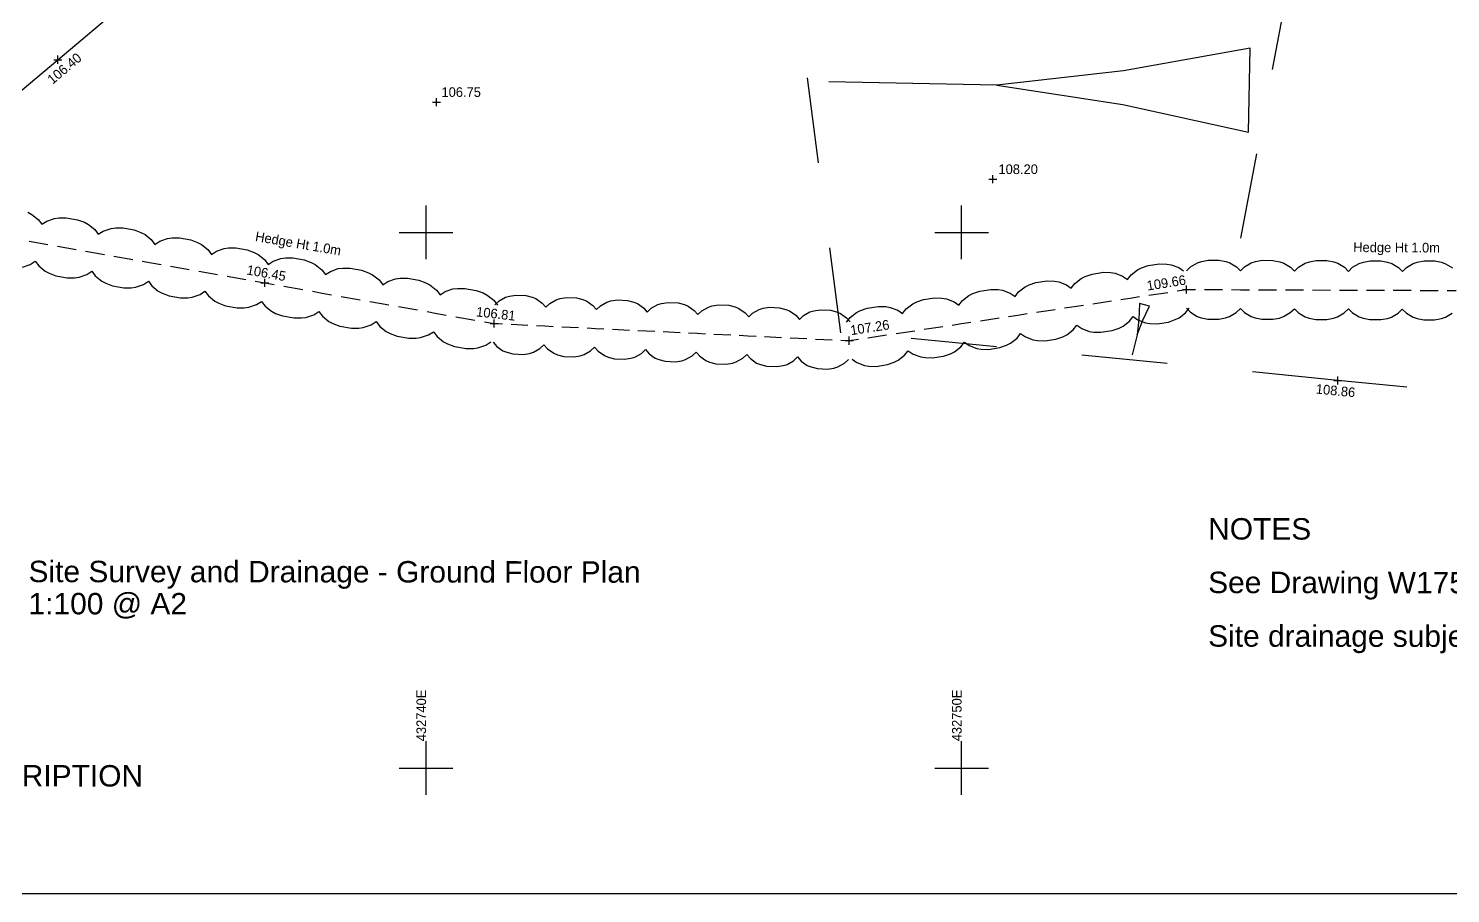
# Model space of a CAD drawing. Header units: millimetres. Extents: x -41320 to 158831, y -39180 to 41963.
# Drawn here: x -26053 to 502, y -21022 to -4874 of the extents above; entities that cross this region are included whole.
import ezdxf

# ---------------------------------------------------------------- set-up
doc = ezdxf.new("R2010")
doc.units = ezdxf.units.MM
doc.linetypes.add('DASHDOT', pattern=[16, 12, -4])
doc.linetypes.add('DASHED', pattern=[16, 8, -8])
for name, color, linetype, true_color in [('NEW_GF_1', 7, 'Continuous', 0xffffff), ('SV___GRID', 7, 'Continuous', 0xffffff), ('SV_LAND_FORM_LEVELS', 7, 'Continuous', 0xffffff), ('SV_LAND_FORMS', 7, 'Continuous', 0xffffff), ('SV_LEVELS_(SPOT)', 7, 'Continuous', 0xffffff), ('SV_MISC_TEXT', 7, 'Continuous', 0xffffff), ('SV_VEGETATION', 7, 'Continuous', 0xffffff), ('SV_VEGETATION_LEVELS', 7, 'Continuous', 0xffffff), ('TITLE_BLOCK', 7, 'Continuous', 0xffffff)]:
    doc.layers.add(name, color=color, linetype=linetype, true_color=true_color)
doc.styles.add('ARIAL', font='ARIAL.TTF', dxfattribs={"height": 0.2})

# ---------------------------------------------------------------- blocks, each defined once
blk = doc.blocks.new('PT_PLUS00061')
at = {"layer": 'SV_VEGETATION_LEVELS', "color": 1, "linetype": 'Continuous', "ltscale": 200}
for p, q in [((0, 75), (150, 75)), ((75, 0), (75, 150))]:
    blk.add_line(p, q, dxfattribs=at)
at = {"layer": 'SV_VEGETATION_LEVELS'}
blk.add_attdef('PAT_NAME', (0, 0), '', height=1, dxfattribs=at)
blk = doc.blocks.new('PT_PLUS00070')
at = {"layer": 'SV_VEGETATION_LEVELS', "color": 1, "linetype": 'Continuous', "ltscale": 200}
for p, q in [((0, 75), (150, 75)), ((75, 0), (75, 150))]:
    blk.add_line(p, q, dxfattribs=at)
at = {"layer": 'SV_VEGETATION_LEVELS'}
blk.add_attdef('PAT_NAME', (0, 0), '', height=1, dxfattribs=at)
blk = doc.blocks.new('PT_PLUS00071')
at = {"layer": 'SV_VEGETATION_LEVELS', "color": 1, "linetype": 'Continuous', "ltscale": 200}
for p, q in [((0, 75), (150, 75)), ((75, 0), (75, 150))]:
    blk.add_line(p, q, dxfattribs=at)
at = {"layer": 'SV_VEGETATION_LEVELS'}
blk.add_attdef('PAT_NAME', (0, 0), '', height=1, dxfattribs=at)
blk = doc.blocks.new('PT_PLUS00073')
at = {"layer": 'SV_VEGETATION_LEVELS', "color": 1, "linetype": 'Continuous', "ltscale": 200}
for p, q in [((0, 75), (150, 75)), ((75, 0), (75, 150))]:
    blk.add_line(p, q, dxfattribs=at)
at = {"layer": 'SV_VEGETATION_LEVELS'}
blk.add_attdef('PAT_NAME', (0, 0), '', height=1, dxfattribs=at)
blk = doc.blocks.new('PT_PLUS00079')
at = {"layer": 'SV_LAND_FORM_LEVELS', "color": 1, "linetype": 'Continuous', "ltscale": 200}
for p, q in [((0, 75), (150, 75)), ((75, 0), (75, 150))]:
    blk.add_line(p, q, dxfattribs=at)
at = {"layer": 'SV_LAND_FORM_LEVELS'}
blk.add_attdef('PAT_NAME', (0, 0), '', height=1, dxfattribs=at)
blk = doc.blocks.new('PT_PLUS00126')
at = {"layer": 'SV_LEVELS_(SPOT)', "color": 1, "linetype": 'Continuous', "ltscale": 200}
for p, q in [((0, 75), (150, 75)), ((75, 0), (75, 150))]:
    blk.add_line(p, q, dxfattribs=at)
at = {"layer": 'SV_LEVELS_(SPOT)'}
blk.add_attdef('PAT_NAME', (0, 0), '', height=1, dxfattribs=at)
blk = doc.blocks.new('PT_PLUS00144')
at = {"layer": 'SV_LEVELS_(SPOT)', "color": 1, "linetype": 'Continuous', "ltscale": 200}
for p, q in [((0, 75), (150, 75)), ((75, 0), (75, 150))]:
    blk.add_line(p, q, dxfattribs=at)
at = {"layer": 'SV_LEVELS_(SPOT)'}
blk.add_attdef('PAT_NAME', (0, 0), '', height=1, dxfattribs=at)
blk = doc.blocks.new('PT_PLUS00151')
at = {"layer": 'SV_LAND_FORM_LEVELS', "color": 1, "linetype": 'Continuous', "ltscale": 200}
for p, q in [((0, 75), (150, 75)), ((75, 0), (75, 150))]:
    blk.add_line(p, q, dxfattribs=at)
at = {"layer": 'SV_LAND_FORM_LEVELS'}
blk.add_attdef('PAT_NAME', (0, 0), '', height=1, dxfattribs=at)
blk = doc.blocks.new('GLOBALTADPOLE00178')
at = {"layer": 'SV_MISC_TEXT', "color": 1, "linetype": 'Continuous', "ltscale": 200}
for p, q in [((7866, 1570), (5501, 1146)), ((7835, 0), (7866, 1570)), ((5501, 1146), (3140, 878)), ((3140, 878), (0, 940)), ((3140, 878), (5489, 518)), ((5489, 518), (7835, 0))]:
    blk.add_line(p, q, dxfattribs=at)
at = {"layer": 'SV_MISC_TEXT'}
blk.add_attdef('PAT_NAME', (0, 0), '', height=1, dxfattribs=at)
blk = doc.blocks.new('GLOBALTADPOLE00180')
at = {"layer": 'SV_MISC_TEXT', "color": 1, "linetype": 'Continuous', "ltscale": 200}
for p, q in [((134, 953), (121, 660)), ((320, 908), (134, 953)), ((196, 642), (320, 908)), ((121, 660), (91, 372)), ((91, 372), (196, 642)), ((91, 372), (0, 0))]:
    blk.add_line(p, q, dxfattribs=at)
at = {"layer": 'SV_MISC_TEXT'}
blk.add_attdef('PAT_NAME', (0, 0), '', height=1, dxfattribs=at)
blk = doc.blocks.new('F25A318B')
at = {"layer": 'NEW_GF_1', "color": 1, "linetype": 'Continuous', "ltscale": 200}
blk.add_line((0, 0), (48375, 0), dxfattribs=at)
at = {"layer": 'NEW_GF_1', "color": 15, "linetype": 'DASHDOT', "ltscale": 200, "style": 'ARIAL'}
for s, p in [('NOTES', (25705, 6608)), ('Site Survey and Drainage - Ground Floor Plan', (3679, 5812)), ('See Drawing W175-26 for internal layout of Ground Floor', (25705, 5608)), ('1:100 @ A2', (3679, 5212)), ('Site drainage subject to survey', (25705, 4608))]:
    blk.add_text(s, height=400, rotation=359.9494, dxfattribs=at).set_placement(p)
at = {"layer": 'NEW_GF_1'}
blk.add_attdef('Sfb', (0, 0), '', height=1, dxfattribs=at)
blk = doc.blocks.new('088948EA')
at = {"layer": 'TITLE_BLOCK', "color": 15, "linetype": 'Continuous', "ltscale": 200, "style": 'ARIAL'}
blk.add_text('DESCRIPTION', height=400, rotation=359.9494, dxfattribs=at).set_placement((2000, 2000))
at = {"layer": 'TITLE_BLOCK'}
blk.add_attdef('Sfb', (0, 0), '', height=1, dxfattribs=at)

msp = doc.modelspace()

# ---------------------------------------------------------------- linework, layer by layer
at = {"layer": 'SV___GRID', "color": 1, "linetype": 'Continuous', "ltscale": 200}
for p, q in [((-18628, -9180), (-18628, -8180)), ((-8628, -9180), (-8628, -8180)), ((-19128, -8680), (-18128, -8680)), ((-9128, -8680), (-8128, -8680)), ((-18628, -19180), (-18628, -18180)), ((-8628, -19180), (-8628, -18180)), ((-19128, -18680), (-18128, -18680)), ((-9128, -18680), (-8128, -18680))]:
    msp.add_line(p, q, dxfattribs=at)
at = {"layer": 'SV_LAND_FORMS', "color": 1, "linetype": 'DASHED', "ltscale": 200}
for p, q in [((-25502, -5457), (-20949, -1621)), ((-10885, -10556), (-11876, -2945)), ((-2534, -4069), (-3584, -9663)), ((-28770, -8210), (-25502, -5457)), ((-1606, -11443), (-9704, -10648)), ((6057, -12196), (-1606, -11443))]:
    msp.add_line(p, q, dxfattribs=at)
at = {"layer": 'SV_VEGETATION', "color": 1, "linetype": 'Continuous', "ltscale": 200}
for p, q in [((-26064, -8306), (-25989, -8345)), ((-25989, -8345), (-25870, -8442)), ((-25870, -8442), (-25804, -8530)), ((-25804, -8530), (-25712, -8470)), ((-25712, -8470), (-25566, -8420)), ((-25566, -8420), (-25483, -8409)), ((-25483, -8409), (-25346, -8408)), ((-25346, -8408), (-25135, -8445)), ((-25135, -8445), (-25008, -8493)), ((-25008, -8493), (-24933, -8532)), ((-24933, -8532), (-24814, -8629)), ((-24814, -8629), (-24748, -8717)), ((-24748, -8717), (-24655, -8657)), ((-24655, -8657), (-24510, -8607)), ((-24510, -8607), (-24427, -8596)), ((-24427, -8596), (-24290, -8595)), ((-24290, -8595), (-24079, -8632)), ((-24079, -8632), (-23951, -8680)), ((-23951, -8680), (-23876, -8719)), ((-23876, -8719), (-23758, -8816)), ((-26041, -8843), (-25865, -8875)), ((-25865, -8875), (-25690, -8906)), ((-25513, -8937), (-25161, -8999)), ((-23758, -8816), (-23691, -8904)), ((-23691, -8904), (-23599, -8844)), ((-23599, -8844), (-23454, -8794)), ((-23454, -8794), (-23370, -8783)), ((-23370, -8783), (-23234, -8782)), ((-23234, -8782), (-23023, -8819)), ((-23023, -8819), (-22895, -8867)), ((-22895, -8867), (-22820, -8906)), ((-22820, -8906), (-22701, -9003)), ((-22701, -9003), (-22635, -9091)), ((-22543, -9031), (-22398, -8981)), ((-22398, -8981), (-22314, -8970)), ((-22314, -8970), (-22178, -8969)), ((-22178, -8969), (-21966, -9007)), ((-21966, -9007), (-21839, -9055)), ((-26163, -9330), (-26018, -9279)), ((-26018, -9279), (-25926, -9219)), ((-25926, -9219), (-25860, -9307)), ((-24985, -9031), (-24809, -9062)), ((-24809, -9062), (-24633, -9093)), ((-24457, -9124), (-24105, -9186)), ((-23929, -9218), (-23752, -9249)), ((-23752, -9249), (-23577, -9280)), ((-22635, -9091), (-22543, -9031)), ((-21839, -9055), (-21764, -9093)), ((-21764, -9093), (-21645, -9190)), ((-21645, -9190), (-21579, -9278)), ((-21579, -9278), (-21486, -9219)), ((-21486, -9219), (-21339, -9169)), ((-21339, -9169), (-21254, -9158)), ((-21254, -9158), (-21116, -9157)), ((-21116, -9157), (-20902, -9195)), ((-20902, -9195), (-20772, -9243)), ((-20772, -9243), (-20696, -9282)), ((-20696, -9282), (-20576, -9380)), ((-5142, -9299), (-4932, -9267)), ((-4932, -9267), (-4797, -9272)), ((-4797, -9272), (-4715, -9285)), ((-4715, -9285), (-4572, -9339)), ((-4353, -9323), (-4226, -9248)), ((-4226, -9248), (-4151, -9223)), ((-4151, -9223), (-4025, -9199)), ((-4025, -9199), (-3823, -9200)), ((-3823, -9200), (-3697, -9225)), ((-3697, -9225), (-3622, -9250)), ((-3622, -9250), (-3496, -9326)), ((-3345, -9326), (-3219, -9252)), ((-3219, -9252), (-3143, -9227)), ((-3143, -9227), (-3017, -9202)), ((-3017, -9202), (-2815, -9203)), ((-2815, -9203), (-2689, -9229)), ((-2689, -9229), (-2614, -9254)), ((-2614, -9254), (-2488, -9329)), ((-2337, -9330), (-2211, -9255)), ((-2211, -9255), (-2135, -9231)), ((-2135, -9231), (-2009, -9206)), ((-2009, -9206), (-1807, -9207)), ((-1807, -9207), (-1681, -9232)), ((-1681, -9232), (-1606, -9257)), ((-1606, -9257), (-1480, -9333)), ((-1329, -9333), (-1203, -9259)), ((-1203, -9259), (-1127, -9234)), ((-1127, -9234), (-1001, -9210)), ((-1001, -9210), (-800, -9210)), ((-800, -9210), (-674, -9236)), ((-674, -9236), (-598, -9261)), ((-598, -9261), (-472, -9336)), ((-321, -9337), (-195, -9262)), ((-195, -9262), (-119, -9238)), ((-119, -9238), (7, -9213)), ((7, -9213), (208, -9214)), ((208, -9214), (334, -9239)), ((334, -9239), (410, -9265)), ((410, -9265), (535, -9340)), ((-25860, -9307), (-25741, -9404)), ((-25741, -9404), (-25666, -9443)), ((-25666, -9443), (-25538, -9491)), ((-25538, -9491), (-25327, -9529)), ((-25327, -9529), (-25191, -9527)), ((-25191, -9527), (-25107, -9517)), ((-25107, -9517), (-24962, -9466)), ((-24962, -9466), (-24870, -9406)), ((-24870, -9406), (-24804, -9494)), ((-24804, -9494), (-24685, -9592)), ((-23401, -9311), (-23049, -9373)), ((-22873, -9405), (-22696, -9436)), ((-22696, -9436), (-22521, -9467)), ((-22344, -9498), (-21993, -9560)), ((-20576, -9380), (-20508, -9468)), ((-20508, -9468), (-20415, -9408)), ((-20415, -9408), (-20268, -9358)), ((-20268, -9358), (-20183, -9348)), ((-20183, -9348), (-20045, -9347)), ((-20045, -9347), (-19831, -9385)), ((-19831, -9385), (-19702, -9433)), ((-19702, -9433), (-19626, -9472)), ((-19626, -9472), (-19505, -9569)), ((-19344, -9598), (-19198, -9548)), ((-19198, -9548), (-19113, -9537)), ((-19113, -9537), (-18975, -9536)), ((-18975, -9536), (-18761, -9574)), ((-6514, -9633), (-6394, -9539)), ((-6394, -9539), (-6319, -9503)), ((-6319, -9503), (-6191, -9458)), ((-6191, -9458), (-5981, -9426)), ((-5981, -9426), (-5846, -9431)), ((-5846, -9431), (-5764, -9444)), ((-5764, -9444), (-5622, -9498)), ((-5622, -9498), (-5532, -9560)), ((-5532, -9560), (-5464, -9474)), ((-5464, -9474), (-5344, -9380)), ((-5344, -9380), (-5269, -9344)), ((-5269, -9344), (-5142, -9299)), ((-4572, -9339), (-4482, -9401)), ((-4428, -9397), (-4353, -9323)), ((-3496, -9326), (-3421, -9401)), ((-3421, -9401), (-3345, -9326)), ((-2488, -9329), (-2413, -9405)), ((-2413, -9405), (-2337, -9330)), ((-1480, -9333), (-1405, -9408)), ((-1405, -9408), (-1329, -9333)), ((-472, -9336), (-397, -9412)), ((-397, -9412), (-321, -9337)), ((-24685, -9592), (-24610, -9630)), ((-24610, -9630), (-24482, -9678)), ((-24482, -9678), (-24271, -9716)), ((-24271, -9716), (-24134, -9714)), ((-24134, -9714), (-24051, -9704)), ((-24051, -9704), (-23906, -9653)), ((-23906, -9653), (-23813, -9593)), ((-23813, -9593), (-23747, -9681)), ((-23747, -9681), (-23628, -9779)), ((-23628, -9779), (-23553, -9817)), ((-23553, -9817), (-23426, -9865)), ((-22849, -9840), (-22757, -9781)), ((-22757, -9781), (-22691, -9868)), ((-21816, -9592), (-21640, -9623)), ((-21640, -9623), (-21462, -9654)), ((-21283, -9686), (-20927, -9749)), ((-20748, -9781), (-20569, -9813)), ((-20569, -9813), (-20392, -9844)), ((-19505, -9569), (-19438, -9657)), ((-19438, -9657), (-19344, -9598)), ((-18761, -9574), (-18631, -9623)), ((-18631, -9623), (-18555, -9661)), ((-18555, -9661), (-18435, -9759)), ((-18435, -9759), (-18367, -9847)), ((-18367, -9847), (-18274, -9787)), ((-18274, -9787), (-18127, -9737)), ((-18127, -9737), (-18042, -9727)), ((-18042, -9727), (-17904, -9726)), ((-17904, -9726), (-17690, -9764)), ((-17690, -9764), (-17561, -9812)), ((-17561, -9812), (-17485, -9851)), ((-8493, -9857), (-8418, -9821)), ((-8418, -9821), (-8290, -9776)), ((-8290, -9776), (-8080, -9744)), ((-8080, -9744), (-7945, -9749)), ((-7945, -9749), (-7863, -9762)), ((-7863, -9762), (-7721, -9816)), ((-7721, -9816), (-7631, -9878)), ((-7631, -9878), (-7563, -9792)), ((-7563, -9792), (-7443, -9698)), ((-7443, -9698), (-7368, -9662)), ((-7368, -9662), (-7241, -9617)), ((-7241, -9617), (-7031, -9585)), ((-7031, -9585), (-6896, -9590)), ((-6896, -9590), (-6813, -9603)), ((-6813, -9603), (-6671, -9657)), ((-6671, -9657), (-6581, -9719)), ((-6581, -9719), (-6514, -9633)), ((-5130, -9853), (-4780, -9801)), ((-4605, -9774), (-4430, -9747)), ((-4430, -9747), (-4262, -9748)), ((-4094, -9749), (-3758, -9750)), ((-3590, -9750), (-3422, -9751)), ((-3422, -9751), (-3255, -9752)), ((-3086, -9752), (-2751, -9753)), ((-2582, -9754), (-2414, -9755)), ((-2414, -9755), (-2247, -9755)), ((-2078, -9756), (-1743, -9757)), ((-1575, -9758), (-1406, -9758)), ((-1406, -9758), (-1239, -9759)), ((-1071, -9759), (-735, -9761)), ((-567, -9761), (-398, -9762)), ((-398, -9762), (-231, -9762)), ((-63, -9763), (273, -9764)), ((441, -9765), (609, -9765)), ((-23426, -9865), (-23215, -9903)), ((-23215, -9903), (-23078, -9901)), ((-23078, -9901), (-22995, -9891)), ((-22995, -9891), (-22849, -9840)), ((-22691, -9868), (-22572, -9966)), ((-22572, -9966), (-22497, -10004)), ((-22497, -10004), (-22370, -10052)), ((-22370, -10052), (-22158, -10090)), ((-22158, -10090), (-22022, -10088)), ((-22022, -10088), (-21938, -10078)), ((-21938, -10078), (-21793, -10027)), ((-21793, -10027), (-21701, -9968)), ((-21701, -9968), (-21634, -10056)), ((-21634, -10056), (-21513, -10153)), ((-20213, -9876), (-19856, -9939)), ((-19678, -9970), (-19499, -10002)), ((-19499, -10002), (-19321, -10034)), ((-19142, -10065), (-18786, -10128)), ((-17485, -9851), (-17364, -9949)), ((-17364, -9949), (-17297, -10037)), ((-17341, -10032), (-17266, -9960)), ((-17266, -9960), (-17144, -9891)), ((-17144, -9891), (-17072, -9870)), ((-17072, -9870), (-16952, -9850)), ((-16952, -9850), (-16763, -9859)), ((-16763, -9859), (-16646, -9890)), ((-16646, -9890), (-16576, -9918)), ((-16576, -9918), (-16461, -9999)), ((-16461, -9999), (-16394, -10077)), ((-16394, -10077), (-16319, -10006)), ((-16319, -10006), (-16197, -9937)), ((-16197, -9937), (-16125, -9915)), ((-16125, -9915), (-16005, -9896)), ((-16005, -9896), (-15816, -9905)), ((-15816, -9905), (-15698, -9936)), ((-15698, -9936), (-15629, -9964)), ((-15629, -9964), (-15514, -10045)), ((-15514, -10045), (-15446, -10123)), ((-15446, -10123), (-15372, -10052)), ((-15372, -10052), (-15250, -9983)), ((-15250, -9983), (-15177, -9961)), ((-15177, -9961), (-15058, -9942)), ((-15058, -9942), (-14868, -9951)), ((-14868, -9951), (-14751, -9982)), ((-14751, -9982), (-14681, -10010)), ((-14681, -10010), (-14566, -10091)), ((-14424, -10097), (-14302, -10028)), ((-14302, -10028), (-14230, -10007)), ((-14230, -10007), (-14110, -9987)), ((-14110, -9987), (-13921, -9997)), ((-13921, -9997), (-13804, -10027)), ((-13804, -10027), (-13734, -10056)), ((-13734, -10056), (-13619, -10136)), ((-13477, -10143), (-13355, -10074)), ((-13355, -10074), (-13283, -10052)), ((-13283, -10052), (-13163, -10033)), ((-13163, -10033), (-12974, -10042)), ((-12974, -10042), (-12856, -10073)), ((-12856, -10073), (-12787, -10101)), ((-12335, -10098), (-12216, -10079)), ((-12216, -10079), (-12026, -10088)), ((-12026, -10088), (-11909, -10119)), ((-10389, -10094), (-10179, -10062)), ((-10179, -10062), (-10044, -10067)), ((-10044, -10067), (-9962, -10080)), ((-9962, -10080), (-9819, -10134)), ((-9662, -10110), (-9542, -10016)), ((-9542, -10016), (-9467, -9980)), ((-9467, -9980), (-9340, -9935)), ((-9340, -9935), (-9130, -9903)), ((-9130, -9903), (-8995, -9908)), ((-8995, -9908), (-8912, -9921)), ((-8912, -9921), (-8770, -9975)), ((-8770, -9975), (-8680, -10037)), ((-8680, -10037), (-8613, -9951)), ((-8613, -9951), (-8493, -9857)), ((-6704, -10092), (-6529, -10065)), ((-6529, -10065), (-6354, -10039)), ((-6179, -10012), (-5830, -9960)), ((-5654, -9933), (-5479, -9906)), ((-5479, -9906), (-5305, -9880)), ((-21513, -10153), (-21437, -10192)), ((-21437, -10192), (-21308, -10240)), ((-21308, -10240), (-21094, -10278)), ((-21094, -10278), (-20955, -10277)), ((-20955, -10277), (-20871, -10267)), ((-20871, -10267), (-20724, -10217)), ((-20724, -10217), (-20630, -10157)), ((-20630, -10157), (-20563, -10245)), ((-20563, -10245), (-20442, -10343)), ((-20442, -10343), (-20367, -10382)), ((-19653, -10406), (-19560, -10347)), ((-19560, -10347), (-19493, -10435)), ((-18607, -10160), (-18428, -10192)), ((-18428, -10192), (-18251, -10223)), ((-18072, -10255), (-17715, -10318)), ((-17537, -10350), (-17358, -10381)), ((-14566, -10091), (-14499, -10169)), ((-14499, -10169), (-14424, -10097)), ((-13619, -10136), (-13552, -10215)), ((-13552, -10215), (-13477, -10143)), ((-12787, -10101), (-12672, -10182)), ((-12672, -10182), (-12604, -10260)), ((-12604, -10260), (-12530, -10189)), ((-12530, -10189), (-12408, -10120)), ((-12408, -10120), (-12335, -10098)), ((-11909, -10119), (-11839, -10147)), ((-11839, -10147), (-11724, -10228)), ((-11724, -10228), (-11657, -10306)), ((-11657, -10306), (-11582, -10235)), ((-11582, -10235), (-11460, -10166)), ((-11460, -10166), (-11388, -10144)), ((-11388, -10144), (-11268, -10125)), ((-11268, -10125), (-11079, -10134)), ((-11079, -10134), (-10962, -10165)), ((-10962, -10165), (-10892, -10193)), ((-10892, -10193), (-10777, -10274)), ((-10779, -10355), (-10712, -10269)), ((-10777, -10274), (-10710, -10352)), ((-10712, -10269), (-10592, -10175)), ((-10592, -10175), (-10517, -10139)), ((-10517, -10139), (-10389, -10094)), ((-9819, -10134), (-9730, -10196)), ((-9730, -10196), (-9662, -10110)), ((-8278, -10331), (-7929, -10278)), ((-7753, -10251), (-7578, -10224)), ((-7578, -10224), (-7404, -10198)), ((-7229, -10172), (-6879, -10119)), ((-5614, -10433), (-5494, -10339)), ((-5494, -10339), (-5427, -10252)), ((-5427, -10252), (-5337, -10315)), ((-5337, -10315), (-5194, -10369)), ((-4977, -10387), (-4767, -10355)), ((-4767, -10355), (-4640, -10310)), ((-4640, -10310), (-4565, -10274)), ((-4565, -10274), (-4445, -10180)), ((-4445, -10180), (-4377, -10093)), ((-4431, -10097), (-4356, -10173)), ((-4356, -10173), (-4230, -10248)), ((-4230, -10248), (-4154, -10273)), ((-4154, -10273), (-4029, -10299)), ((-4029, -10299), (-3827, -10300)), ((-3827, -10300), (-3701, -10275)), ((-3701, -10275), (-3625, -10250)), ((-3625, -10250), (-3499, -10176)), ((-3499, -10176), (-3423, -10101)), ((-3423, -10101), (-3348, -10176)), ((-3348, -10176), (-3222, -10252)), ((-3222, -10252), (-3147, -10277)), ((-3147, -10277), (-3021, -10302)), ((-3021, -10302), (-2819, -10303)), ((-2819, -10303), (-2693, -10279)), ((-2693, -10279), (-2617, -10254)), ((-2617, -10254), (-2491, -10179)), ((-2491, -10179), (-2415, -10105)), ((-2415, -10105), (-2340, -10180)), ((-2340, -10180), (-2214, -10255)), ((-2214, -10255), (-2139, -10281)), ((-2139, -10281), (-2013, -10306)), ((-2013, -10306), (-1811, -10307)), ((-1811, -10307), (-1685, -10282)), ((-1685, -10282), (-1610, -10257)), ((-1610, -10257), (-1483, -10183)), ((-1483, -10183), (-1407, -10108)), ((-1407, -10108), (-1332, -10183)), ((-1332, -10183), (-1206, -10259)), ((-1206, -10259), (-1131, -10284)), ((-1131, -10284), (-1005, -10310)), ((-1005, -10310), (-803, -10310)), ((-803, -10310), (-677, -10286)), ((-677, -10286), (-602, -10261)), ((-602, -10261), (-475, -10186)), ((-475, -10186), (-400, -10112)), ((-400, -10112), (-324, -10187)), ((-324, -10187), (-199, -10262)), ((-199, -10262), (-123, -10288)), ((-123, -10288), (3, -10313)), ((3, -10313), (204, -10314)), ((204, -10314), (330, -10289)), ((330, -10289), (406, -10265)), ((406, -10265), (532, -10190)), ((-20367, -10382), (-20237, -10430)), ((-20237, -10430), (-20023, -10468)), ((-20023, -10468), (-19885, -10467)), ((-19885, -10467), (-19800, -10457)), ((-19800, -10457), (-19653, -10406)), ((-19493, -10435), (-19372, -10532)), ((-19372, -10532), (-19296, -10571)), ((-19296, -10571), (-19167, -10620)), ((-19167, -10620), (-18952, -10657)), ((-18730, -10646), (-18583, -10596)), ((-18583, -10596), (-18489, -10536)), ((-18489, -10536), (-18422, -10624)), ((-17358, -10381), (-17201, -10389)), ((-17042, -10397), (-16727, -10412)), ((-16569, -10419), (-16410, -10427)), ((-16410, -10427), (-16253, -10435)), ((-16095, -10442), (-15780, -10458)), ((-15621, -10465), (-15463, -10473)), ((-15463, -10473), (-15306, -10480)), ((-15148, -10488), (-14832, -10503)), ((-14674, -10511), (-14516, -10519)), ((-14516, -10519), (-14359, -10526)), ((-14200, -10534), (-13885, -10549)), ((-13727, -10557), (-13569, -10564)), ((-13569, -10564), (-13411, -10572)), ((-13253, -10580), (-12938, -10595)), ((-12779, -10602), (-12621, -10610)), ((-12621, -10610), (-12464, -10618)), ((-10377, -10649), (-10028, -10596)), ((-9852, -10569), (-9677, -10543)), ((-9677, -10543), (-9503, -10516)), ((-9328, -10490), (-8978, -10437)), ((-8803, -10410), (-8628, -10383)), ((-8628, -10383), (-8453, -10357)), ((-7593, -10657), (-7526, -10571)), ((-7526, -10571), (-7436, -10633)), ((-6739, -10628), (-6664, -10592)), ((-6664, -10592), (-6544, -10498)), ((-6544, -10498), (-6476, -10411)), ((-6476, -10411), (-6386, -10474)), ((-6386, -10474), (-6244, -10528)), ((-6244, -10528), (-6161, -10541)), ((-6161, -10541), (-6026, -10546)), ((-6026, -10546), (-5817, -10514)), ((-5817, -10514), (-5689, -10469)), ((-5689, -10469), (-5614, -10433)), ((-5194, -10369), (-5112, -10382)), ((-5112, -10382), (-4977, -10387)), ((-18952, -10657), (-18814, -10657)), ((-18814, -10657), (-18730, -10646)), ((-18422, -10624), (-18301, -10722)), ((-18301, -10722), (-18225, -10761)), ((-18225, -10761), (-18096, -10809)), ((-18096, -10809), (-17882, -10847)), ((-17882, -10847), (-17744, -10846)), ((-17744, -10846), (-17659, -10836)), ((-17659, -10836), (-17512, -10786)), ((-17512, -10786), (-17419, -10726)), ((-17375, -10731), (-17307, -10809)), ((-17307, -10809), (-17192, -10890)), ((-16624, -10917), (-16502, -10848)), ((-16502, -10848), (-16427, -10777)), ((-16427, -10777), (-16360, -10855)), ((-16360, -10855), (-16245, -10936)), ((-15555, -10894), (-15480, -10822)), ((-15480, -10822), (-15413, -10901)), ((-14607, -10940), (-14533, -10868)), ((-14533, -10868), (-14465, -10946)), ((-12306, -10625), (-11990, -10641)), ((-11832, -10648), (-11674, -10656)), ((-11674, -10656), (-11517, -10663)), ((-11358, -10671), (-11043, -10686)), ((-10885, -10694), (-10727, -10702)), ((-10727, -10702), (-10552, -10675)), ((-8763, -10910), (-8643, -10816)), ((-8643, -10816), (-8575, -10730)), ((-8575, -10730), (-8485, -10792)), ((-8485, -10792), (-8343, -10846)), ((-8343, -10846), (-8260, -10859)), ((-8260, -10859), (-8125, -10864)), ((-8125, -10864), (-7916, -10832)), ((-7916, -10832), (-7788, -10787)), ((-7788, -10787), (-7713, -10751)), ((-7713, -10751), (-7593, -10657)), ((-7436, -10633), (-7293, -10687)), ((-7293, -10687), (-7211, -10700)), ((-7211, -10700), (-7076, -10705)), ((-7076, -10705), (-6866, -10673)), ((-6866, -10673), (-6739, -10628)), ((-17192, -10890), (-17123, -10918)), ((-17123, -10918), (-17005, -10949)), ((-17005, -10949), (-16816, -10958)), ((-16816, -10958), (-16696, -10939)), ((-16696, -10939), (-16624, -10917)), ((-16245, -10936), (-16175, -10964)), ((-16175, -10964), (-16058, -10995)), ((-16058, -10995), (-15869, -11004)), ((-15869, -11004), (-15749, -10985)), ((-15749, -10985), (-15677, -10963)), ((-15677, -10963), (-15555, -10894)), ((-15413, -10901), (-15298, -10981)), ((-15298, -10981), (-15228, -11010)), ((-15228, -11010), (-15111, -11040)), ((-15111, -11040), (-14921, -11050)), ((-14921, -11050), (-14802, -11030)), ((-14802, -11030), (-14729, -11009)), ((-14729, -11009), (-14607, -10940)), ((-14465, -10946), (-14350, -11027)), ((-14350, -11027), (-14281, -11056)), ((-14281, -11056), (-14163, -11086)), ((-14163, -11086), (-13974, -11095)), ((-13974, -11095), (-13854, -11076)), ((-13854, -11076), (-13782, -11055)), ((-13782, -11055), (-13660, -10985)), ((-13660, -10985), (-13585, -10914)), ((-13585, -10914), (-13518, -10992)), ((-13518, -10992), (-13403, -11073)), ((-13403, -11073), (-13333, -11101)), ((-13333, -11101), (-13216, -11132)), ((-13216, -11132), (-13027, -11141)), ((-13027, -11141), (-12907, -11122)), ((-12907, -11122), (-12835, -11100)), ((-12835, -11100), (-12713, -11031)), ((-12713, -11031), (-12638, -10960)), ((-12638, -10960), (-12571, -11038)), ((-12571, -11038), (-12456, -11119)), ((-12456, -11119), (-12386, -11147)), ((-12386, -11147), (-12269, -11178)), ((-11960, -11168), (-11887, -11146)), ((-11887, -11146), (-11765, -11077)), ((-11765, -11077), (-11691, -11005)), ((-11691, -11005), (-11623, -11084)), ((-11623, -11084), (-11509, -11164)), ((-10940, -11192), (-10818, -11123)), ((-10818, -11123), (-10743, -11051)), ((-10674, -11048), (-10584, -11110)), ((-10584, -11110), (-10442, -11164)), ((-10224, -11182), (-10014, -11150)), ((-10014, -11150), (-9887, -11105)), ((-9887, -11105), (-9812, -11069)), ((-9812, -11069), (-9692, -10975)), ((-9692, -10975), (-9625, -10889)), ((-9625, -10889), (-9535, -10951)), ((-9535, -10951), (-9392, -11005)), ((-9392, -11005), (-9310, -11018)), ((-9310, -11018), (-9175, -11023)), ((-9175, -11023), (-8965, -10991)), ((-8965, -10991), (-8838, -10946)), ((-8838, -10946), (-8763, -10910)), ((-12269, -11178), (-12079, -11187)), ((-12079, -11187), (-11960, -11168)), ((-11509, -11164), (-11439, -11193)), ((-11439, -11193), (-11321, -11223)), ((-11321, -11223), (-11132, -11233)), ((-11132, -11233), (-11012, -11213)), ((-11012, -11213), (-10940, -11192)), ((-10442, -11164), (-10359, -11177)), ((-10359, -11177), (-10224, -11182))]:
    msp.add_line(p, q, dxfattribs=at)

# ---------------------------------------------------------------- block references
at = {"layer": 'NEW_GF_1'}
msp.add_blockref('F25A318B', (-29730, -21022), dxfattribs=at)
at = {"layer": 'SV_LAND_FORM_LEVELS'}
for name, p in [('PT_PLUS00079', (-25577, -5532)), ('PT_PLUS00151', (-1681, -11518))]:
    msp.add_blockref(name, p, dxfattribs=at)
at = {"layer": 'SV_LEVELS_(SPOT)'}
for name, p in [('PT_PLUS00144', (-18508, -6325)), ('PT_PLUS00126', (-8120, -7762))]:
    msp.add_blockref(name, p, dxfattribs=at)
at = {"layer": 'SV_MISC_TEXT'}
for name, p in [('GLOBALTADPOLE00178', (-11108, -6810)), ('GLOBALTADPOLE00180', (-5441, -10964))]:
    msp.add_blockref(name, p, dxfattribs=at)
at = {"layer": 'SV_VEGETATION_LEVELS'}
for name, p in [('PT_PLUS00070', (-21715, -9698)), ('PT_PLUS00073', (-4505, -9822)), ('PT_PLUS00071', (-17433, -10456)), ('PT_PLUS00061', (-10802, -10777))]:
    msp.add_blockref(name, p, dxfattribs=at)
at = {"layer": 'TITLE_BLOCK'}
msp.add_blockref('088948EA', (-29730, -21022), dxfattribs=at)

# ---------------------------------------------------------------- texts
at = {"layer": 'SV___GRID', "color": 1, "linetype": 'Continuous', "ltscale": 200}
for s, p in [('432740E', (-18628, -18180)), ('432750E', (-8628, -18180))]:
    msp.add_text(s, height=180, rotation=90, dxfattribs=at).set_placement(p)
at = {"layer": 'SV_LAND_FORM_LEVELS', "color": 1, "linetype": 'Continuous', "ltscale": 200}
for s, rotation, p in [('106.40', 40.1161, (-25604, -5928)), ('108.86', 354.3893, (-2020, -11688))]:
    msp.add_text(s, height=180, rotation=rotation, dxfattribs=at).set_placement(p)
at = {"layer": 'SV_LEVELS_(SPOT)', "color": 1, "linetype": 'Continuous', "ltscale": 200}
for s, p in [('106.75', (-18340, -6152)), ('108.20', (-7940, -7592))]:
    msp.add_text(s, height=180, dxfattribs=at).set_placement(p)
at = {"layer": 'SV_MISC_TEXT', "color": 1, "linetype": 'Continuous', "ltscale": 200}
for rotation, p in [(350.2912, (-21828, -8840)), (359.696, (-1316, -9048))]:
    msp.add_text('Hedge Ht 1.0m', height=180, rotation=rotation, dxfattribs=at).set_placement(p)
at = {"layer": 'SV_VEGETATION_LEVELS', "color": 1, "linetype": 'Continuous', "ltscale": 200}
for s, rotation, p in [('106.45', 349.957, (-21988, -9464)), ('109.66', 9, (-5156, -9768)), ('106.81', 353.5963, (-17700, -10248)), ('107.26', 8.7687, (-10692, -10600))]:
    msp.add_text(s, height=180, rotation=rotation, dxfattribs=at).set_placement(p)

doc.saveas('drawing.dxf')
